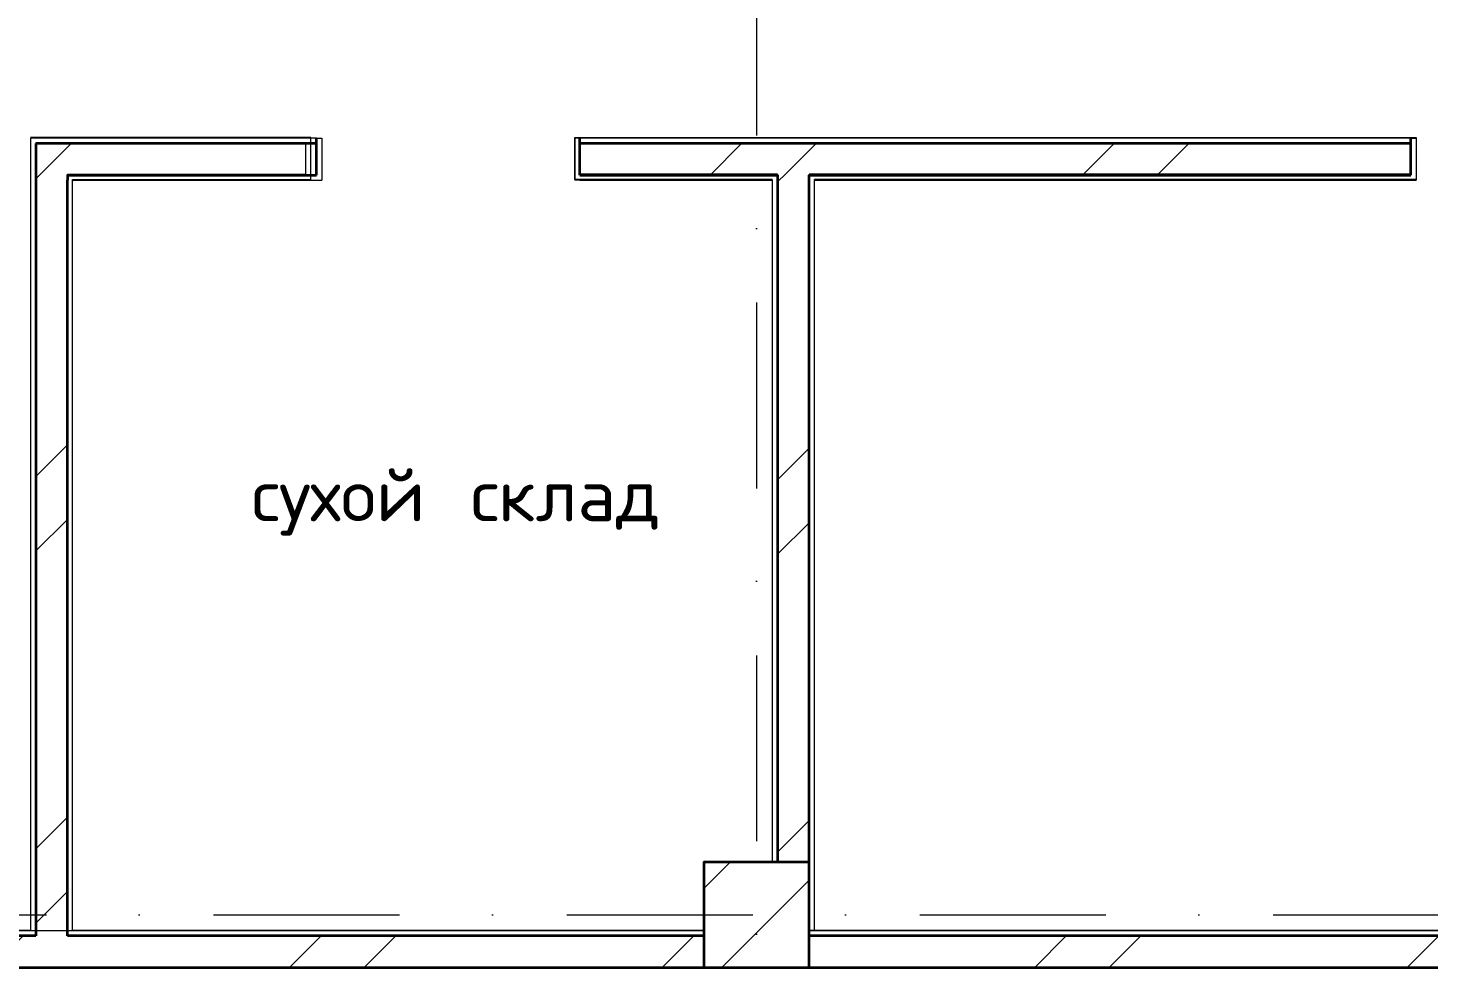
# Model space of a CAD drawing. Header units: millimetres. Extents: x -34838 to 729576, y -214038 to 121482.
# Drawn here: x 593676 to 598995, y -91948 to -88369 of the extents above; entities that cross this region are included whole.
import ezdxf
from ezdxf.enums import TextEntityAlignment as Align

# ---------------------------------------------------------------- set-up
doc = ezdxf.new("R2010")
doc.units = ezdxf.units.MM
doc.header["$MEASUREMENT"] = 0
doc.linetypes.add('Штрихпунктирная', pattern=[1340.555525, 705.555534, -352.777767, 0, -282.222223])
for name, color, linetype, lineweight in [('0_Ном._пера__1', 7, 'Continuous', 13), ('А _ ОСІ КООРДИНАЦІЙНІ.3D_Ном._пера__105', 7, 'Continuous', 13), ('А _ ОСІ КООРДИНАЦІЙНІ.3D_Ном._пера__25', 7, 'Continuous', 0), ('АБ _ 0 _ СТІНИ _ ЗОВНІШНІ .3D_Ном._пера__27', 7, 'Continuous', 35), ('АБ _ 0 _ СТІНИ _ ЗОВНІШНІ .3D_Ном._пера__87', 7, 'Continuous', 13), ('АБ _ 1 _ КОЛОНИ _ КБ.3D_Ном._пера__28', 7, 'Continuous', 35), ('Двери ARCHICAD_Ном._пера__87', 7, 'Continuous', 13)]:
    doc.layers.add(name, color=color, linetype=linetype, lineweight=lineweight)
for name, color, linetype in [('А _ ОСІ КООРДИНАЦІЙНІ.3D', 7, 'Continuous'), ('АБ _ 0 _ СТІНИ _ ЗОВНІШНІ .3D', 7, 'Continuous'), ('АБ _ 1 _ КОЛОНИ _ КБ.3D', 7, 'Continuous'), ('АП _ ТЕП _ ЗОНИ ПРИМІЩЕНЬ .3D', 7, 'Continuous'), ('Двери ARCHICAD', 7, 'Continuous')]:
    doc.layers.add(name, color=color, linetype=linetype)
doc.styles.add('СГЕНЕРИР_СТИЛЬ_1', font='Arial.ttf')
doc.styles.add('СГЕНЕРИР_СТИЛЬ_2', font='txt.shx')
pattern_1 = [(45, (518441.8, -97737.7), (-707.107, 707.107), []), (45, (518300.3, -97596.3), (-707.107, 707.107), [])]

# ---------------------------------------------------------------- blocks, each defined once
blk = doc.blocks.new('Стена_86_1', base_point=(614491.8, -91877.7))
at = {"layer": 'АБ _ 0 _ СТІНИ _ ЗОВНІШНІ .3D', "linetype": 'Continuous', "lineweight": 0, "true_color": 0x000000}
h = blk.add_hatch(dxfattribs=at)
h.set_pattern_fill('М___ЦЕГЛА_ОБЛИЧКУВАЛЬНА__3B', color=18, style=0, pattern_type=2)
h.set_pattern_definition(pattern_1)
h.paths.add_polyline_path([(590641.8, -91817.7), (590641.8, -91937.7), (593705.9, -91937.7), (593705.9, -91817.7)])
h = blk.add_hatch(dxfattribs=at)
h.set_pattern_fill('М___ЦЕГЛА_ОБЛИЧКУВАЛЬНА__3B', color=18, style=0, pattern_type=2)
h.set_pattern_definition(pattern_1)
h.paths.add_polyline_path([(593705.9, -91937.7), (593825.9, -91937.7), (593825.9, -91817.7), (593705.9, -91817.7)])
h = blk.add_hatch(dxfattribs=at)
h.set_pattern_fill('М___ЦЕГЛА_ОБЛИЧКУВАЛЬНА__3B', color=18, style=0, pattern_type=2)
h.set_pattern_definition(pattern_1)
h.paths.add_polyline_path([(593825.9, -91937.7), (596241.8, -91937.7), (596241.8, -91817.7), (593825.9, -91817.7)])
h = blk.add_hatch(dxfattribs=at)
h.set_pattern_fill('М___ЦЕГЛА_ОБЛИЧКУВАЛЬНА__3B', color=18, style=0, pattern_type=2)
h.set_pattern_definition(pattern_1)
h.paths.add_polyline_path([(596641.8, -91937.7), (602241.8, -91937.7), (602241.8, -91817.7), (596641.8, -91817.7)])
at = {"layer": 'АБ _ 0 _ СТІНИ _ ЗОВНІШНІ .3D_Ном._пера__27', "color": 7, "linetype": 'Continuous', "lineweight": 35}
for p, q in [((593705.9, -91817.7), (590641.8, -91817.7)), ((593705.9, -91797.7), (593705.9, -91817.7)), ((593825.9, -91817.7), (593825.9, -91797.7)), ((596241.8, -91817.7), (593825.9, -91817.7)), ((602241.8, -91817.7), (596641.8, -91817.7)), ((590641.8, -91937.7), (593705.9, -91937.7)), ((593705.9, -91937.7), (593825.9, -91937.7)), ((593825.9, -91937.7), (596241.8, -91937.7)), ((596641.8, -91937.7), (602241.8, -91937.7))]:
    blk.add_line(p, q, dxfattribs=at)
at = {"layer": 'АБ _ 0 _ СТІНИ _ ЗОВНІШНІ .3D_Ном._пера__87', "color": 7, "linetype": 'Continuous', "lineweight": 13, "flags": 128}
for points in [[(593685.9, -91797.7), (590641.8, -91797.7)], [(596241.8, -91797.7), (593845.9, -91797.7)], [(602221.8, -91797.7), (596661.8, -91797.7)]]:
    blk.add_lwpolyline(points, dxfattribs=at)
blk = doc.blocks.new('Стена_111_1', base_point=(596581.8, -91877.7))
at = {"layer": 'АБ _ 0 _ СТІНИ _ ЗОВНІШНІ .3D', "linetype": 'Continuous', "lineweight": 0, "true_color": 0x000000}
h = blk.add_hatch(dxfattribs=at)
h.set_pattern_fill('М___ЦЕГЛА_ОБЛИЧКУВАЛЬНА__3B', color=18, style=0, pattern_type=2)
h.set_pattern_definition(pattern_1)
h.paths.add_polyline_path([(596641.8, -88927.7), (596521.8, -88927.7), (596521.8, -88947.7), (596641.8, -88947.7)])
h = blk.add_hatch(dxfattribs=at)
h.set_pattern_fill('М___ЦЕГЛА_ОБЛИЧКУВАЛЬНА__3B', color=18, style=0, pattern_type=2)
h.set_pattern_definition(pattern_1)
h.paths.add_polyline_path([(596521.8, -91537.7), (596641.8, -91537.7), (596641.8, -88947.7), (596521.8, -88947.7)])
at = {"layer": 'АБ _ 0 _ СТІНИ _ ЗОВНІШНІ .3D_Ном._пера__27', "color": 7, "linetype": 'Continuous', "lineweight": 35}
for p, q in [((596521.8, -88927.7), (596521.8, -88947.7)), ((596521.8, -88947.7), (596521.8, -91537.7)), ((596641.8, -88947.7), (596641.8, -88927.7)), ((596641.8, -91537.7), (596641.8, -88947.7))]:
    blk.add_line(p, q, dxfattribs=at)
at = {"layer": 'АБ _ 0 _ СТІНИ _ ЗОВНІШНІ .3D_Ном._пера__87', "color": 7, "linetype": 'Continuous', "lineweight": 13, "flags": 128}
for points in [[(596501.8, -88947.7), (596501.8, -91537.7)], [(596661.8, -91797.7), (596661.8, -88947.7)]]:
    blk.add_lwpolyline(points, dxfattribs=at)
blk = doc.blocks.new('Прямоугольный Дверной Проем 22_3')
at = {"layer": 'Двери ARCHICAD_Ном._пера__87', "color": 7, "linetype": 'Continuous', "lineweight": 13}
for p, q in [((-500, 160), (-480, 160)), ((-480, 0), (-480, 160)), ((500, 160), (480, 160)), ((480, 0), (480, 160))]:
    blk.add_line(p, q, dxfattribs=at)
blk = doc.blocks.new('Стена_112_1', base_point=(593765.9, -88867.7))
at = {"layer": 'АБ _ 0 _ СТІНИ _ ЗОВНІШНІ .3D', "linetype": 'Continuous', "lineweight": 0, "true_color": 0x000000}
h = blk.add_hatch(dxfattribs=at)
h.set_pattern_fill('М___ЦЕГЛА_ОБЛИЧКУВАЛЬНА__3B', color=18, style=0, pattern_type=2)
h.set_pattern_definition(pattern_1)
h.paths.add_polyline_path([(593705.9, -88807.7), (593825.9, -88927.7), (593825.9, -88807.7)])
h = blk.add_hatch(dxfattribs=at)
h.set_pattern_fill('М___ЦЕГЛА_ОБЛИЧКУВАЛЬНА__3B', color=18, style=0, pattern_type=2)
h.set_pattern_definition(pattern_1)
h.paths.add_polyline_path([(593705.9, -88927.7), (593825.9, -88927.7), (593705.9, -88807.7)])
h = blk.add_hatch(dxfattribs=at)
h.set_pattern_fill('М___ЦЕГЛА_ОБЛИЧКУВАЛЬНА__3B', color=18, style=0, pattern_type=2)
h.set_pattern_definition(pattern_1)
h.paths.add_polyline_path([(593825.9, -88927.7), (594771.8, -88927.7), (594771.8, -88807.7), (593825.9, -88807.7)])
h = blk.add_hatch(dxfattribs=at)
h.set_pattern_fill('М___ЦЕГЛА_ОБЛИЧКУВАЛЬНА__3B', color=18, style=0, pattern_type=2)
h.set_pattern_definition(pattern_1)
h.paths.add_polyline_path([(595771.8, -88807.7), (595771.8, -88927.7), (596521.8, -88927.7), (596521.8, -88807.7)])
h = blk.add_hatch(dxfattribs=at)
h.set_pattern_fill('М___ЦЕГЛА_ОБЛИЧКУВАЛЬНА__3B', color=18, style=0, pattern_type=2)
h.set_pattern_definition(pattern_1)
h.paths.add_polyline_path([(596641.8, -88807.7), (596521.8, -88807.7), (596521.8, -88927.7), (596641.8, -88927.7)])
h = blk.add_hatch(dxfattribs=at)
h.set_pattern_fill('М___ЦЕГЛА_ОБЛИЧКУВАЛЬНА__3B', color=18, style=0, pattern_type=2)
h.set_pattern_definition(pattern_1)
h.paths.add_polyline_path([(596641.8, -88927.7), (598925.9, -88927.7), (598925.9, -88807.7), (596641.8, -88807.7)])
at = {"layer": 'АБ _ 0 _ СТІНИ _ ЗОВНІШНІ .3D_Ном._пера__27', "color": 7, "linetype": 'Continuous', "lineweight": 35}
for p, q in [((593825.9, -88807.7), (593705.9, -88807.7)), ((593705.9, -88807.7), (593705.9, -88927.7)), ((594771.8, -88807.7), (593825.9, -88807.7)), ((594771.8, -88927.7), (594771.8, -88787.7)), ((595771.8, -88927.7), (595771.8, -88787.7)), ((596521.8, -88807.7), (595771.8, -88807.7)), ((596641.8, -88807.7), (596521.8, -88807.7)), ((598925.9, -88807.7), (596641.8, -88807.7)), ((598925.9, -88927.7), (598925.9, -88787.7)), ((593825.9, -88927.7), (594771.8, -88927.7)), ((593825.9, -88927.7), (593825.9, -88947.7)), ((595771.8, -88927.7), (596521.8, -88927.7)), ((596521.8, -88927.7), (596521.8, -88947.7)), ((596641.8, -88947.7), (596641.8, -88927.7)), ((596641.8, -88927.7), (598925.9, -88927.7))]:
    blk.add_line(p, q, dxfattribs=at)
at = {"layer": 'АБ _ 0 _ СТІНИ _ ЗОВНІШНІ .3D_Ном._пера__87', "color": 7, "linetype": 'Continuous', "lineweight": 13}
for p, q in [((594771.8, -88787.7), (594791.8, -88787.7)), ((594791.8, -88787.7), (594791.8, -88947.7)), ((595751.8, -88787.7), (595751.8, -88947.7)), ((595771.8, -88787.7), (595751.8, -88787.7)), ((598925.9, -88787.7), (598945.9, -88787.7)), ((598945.9, -88787.7), (598945.9, -88947.7)), ((594771.8, -88947.7), (594791.8, -88947.7)), ((595771.8, -88947.7), (595751.8, -88947.7)), ((598925.9, -88947.7), (598945.9, -88947.7))]:
    blk.add_line(p, q, dxfattribs=at)
at = {"layer": 'АБ _ 0 _ СТІНИ _ ЗОВНІШНІ .3D_Ном._пера__87', "color": 7, "linetype": 'Continuous', "lineweight": 13, "flags": 128}
for points in [[(594771.8, -88787.7), (593685.9, -88787.7)], [(593685.9, -88787.7), (593685.9, -88807.7)], [(598925.9, -88787.7), (595771.8, -88787.7)], [(593845.9, -88947.7), (594771.8, -88947.7)], [(595771.8, -88947.7), (596501.8, -88947.7)], [(596661.8, -88947.7), (598925.9, -88947.7)]]:
    blk.add_lwpolyline(points, dxfattribs=at)
at = {"layer": 'Двери ARCHICAD', "color": 7, "linetype": 'Continuous', "lineweight": 18, "zscale": 1000, "rotation": 180}
for p in [(595271.8, -88787.7), (599425.9, -88787.7)]:
    blk.add_blockref('Прямоугольный Дверной Проем 22_3', p, dxfattribs=at)
blk = doc.blocks.new('Стена_114_1', base_point=(593765.9, -91877.7))
at = {"layer": 'АБ _ 0 _ СТІНИ _ ЗОВНІШНІ .3D', "linetype": 'Continuous', "lineweight": 0, "true_color": 0x000000}
h = blk.add_hatch(dxfattribs=at)
h.set_pattern_fill('М___ЦЕГЛА_ОБЛИЧКУВАЛЬНА__3B', color=18, style=0, pattern_type=2)
h.set_pattern_definition(pattern_1)
h.paths.add_polyline_path([(593705.9, -88927.7), (593705.9, -91797.7), (593825.9, -91797.7), (593825.9, -88927.7)])
h = blk.add_hatch(dxfattribs=at)
h.set_pattern_fill('М___ЦЕГЛА_ОБЛИЧКУВАЛЬНА__3B', color=18, style=0, pattern_type=2)
h.set_pattern_definition(pattern_1)
h.paths.add_polyline_path([(593705.9, -91817.7), (593825.9, -91817.7), (593825.9, -91797.7), (593705.9, -91797.7)])
at = {"layer": 'АБ _ 0 _ СТІНИ _ ЗОВНІШНІ .3D_Ном._пера__27', "color": 7, "linetype": 'Continuous', "lineweight": 35}
for p, q in [((593705.9, -88807.7), (593705.9, -88927.7)), ((593705.9, -88927.7), (593705.9, -91797.7)), ((593825.9, -88927.7), (593825.9, -88947.7)), ((593825.9, -91797.7), (593825.9, -88947.7)), ((593705.9, -91797.7), (593705.9, -91817.7)), ((593825.9, -91817.7), (593825.9, -91797.7))]:
    blk.add_line(p, q, dxfattribs=at)
at = {"layer": 'АБ _ 0 _ СТІНИ _ ЗОВНІШНІ .3D_Ном._пера__87', "color": 7, "linetype": 'Continuous', "lineweight": 13, "flags": 128}
for points in [[(593685.9, -88807.7), (593685.9, -91797.7)], [(593845.9, -91797.7), (593845.9, -88947.7)]]:
    blk.add_lwpolyline(points, dxfattribs=at)
blk = doc.blocks.new('Колонна_57_1', base_point=(596441.8, -91737.7))
at = {"layer": 'АБ _ 1 _ КОЛОНИ _ КБ.3D', "linetype": 'Continuous', "lineweight": 0, "true_color": 0x000000}
h = blk.add_hatch(dxfattribs=at)
h.set_pattern_fill('М___БЕТОН_АРМОВАНИЙ___З__C0', color=18, style=0, pattern_type=2)
h.set_pattern_definition([(45, (518441.76, -97737.7), (-367.6955, 367.6955), []), (45, (518257.9, -97553.85), (-367.6955, 367.6955), [390, -130, 0, -130])])
h.paths.add_polyline_path([(596641.8, -91537.7), (596241.8, -91537.7), (596241.8, -91937.7), (596641.8, -91937.7)])
at = {"layer": 'АБ _ 1 _ КОЛОНИ _ КБ.3D_Ном._пера__28', "color": 7, "linetype": 'Continuous', "lineweight": 35, "flags": 128}
blk.add_lwpolyline([(596641.8, -91537.7), (596241.8, -91537.7), (596241.8, -91937.7), (596641.8, -91937.7)], close=True, dxfattribs=at)
blk = doc.blocks.new('Стандартный Маркер Сетки_2')
at = {"layer": 'А _ ОСІ КООРДИНАЦІЙНІ.3D_Ном._пера__105', "color": 7, "linetype": 'Штрихпунктирная', "lineweight": 13}
blk.add_line((500, 0), (99754.182117, 0), dxfattribs=at)
at = {"layer": 'А _ ОСІ КООРДИНАЦІЙНІ.3D_Ном._пера__25', "color": 7, "lineweight": 0, "style": 'СГЕНЕРИР_СТИЛЬ_1'}
blk.add_attdef('AC_MarkerText_1', text='', height=700, dxfattribs=at).set_placement((-1000, 40.005), align=Align.MIDDLE_CENTER)
blk = doc.blocks.new('Стандартный Маркер Сетки_3')
at = {"layer": 'А _ ОСІ КООРДИНАЦІЙНІ.3D_Ном._пера__105', "color": 7, "linetype": 'Штрихпунктирная', "lineweight": 13}
blk.add_line((600, 0), (18299.2, 0), dxfattribs=at)
at = {"layer": 'А _ ОСІ КООРДИНАЦІЙНІ.3D_Ном._пера__25', "color": 7, "lineweight": 0, "style": 'СГЕНЕРИР_СТИЛЬ_1'}
blk.add_attdef('AC_MarkerText_1', text='', height=700, rotation=90, dxfattribs=at).set_placement((19899.2, 40), align=Align.MIDDLE_CENTER)

msp = doc.modelspace()

# ---------------------------------------------------------------- linework, layer by layer
at = {"layer": '0_Ном._пера__1', "color": 7, "linetype": 'Continuous', "lineweight": 13}
for p, q in [((594750.1, -88785), (593685.9, -88785)), ((593705.9, -88805), (593705.9, -91817.7)), ((594730.1, -88805), (593705.9, -88805)), ((594730.1, -88805), (594730.1, -88925)), ((594750.1, -88945), (594750.1, -88785)), ((595751.8, -88785), (596795.9, -88785)), ((595751.8, -88945), (595751.8, -88785)), ((595771.8, -88805), (596795.9, -88805)), ((595771.8, -88805), (595771.8, -88925)), ((596501.8, -88785), (598945.9, -88785)), ((596521.8, -88805), (598925.9, -88805)), ((598925.9, -88925), (598925.9, -88805)), ((598945.9, -88785), (598945.9, -88945)), ((593825.9, -91817.7), (593825.9, -88925)), ((593825.9, -88925), (594730.1, -88925)), ((593845.9, -91797.7), (593845.9, -88945)), ((593845.9, -88945), (594750.1, -88945)), ((596501.8, -88945), (595751.8, -88945)), ((596521.8, -88925), (595771.8, -88925)), ((596501.8, -88945), (596501.8, -91537.7)), ((596521.8, -88925), (596521.8, -91537.7)), ((596641.8, -91537.7), (596641.8, -88925)), ((598925.9, -88925), (596641.8, -88925)), ((596661.8, -91797.7), (596661.8, -88945)), ((598945.9, -88945), (596661.8, -88945)), ((596641.8, -91797.7), (602241.8, -91797.7))]:
    msp.add_line(p, q, dxfattribs=at)
at = {"layer": '0_Ном._пера__1', "color": 7, "linetype": 'Continuous', "lineweight": 13, "flags": 128}
msp.add_lwpolyline([(602241.8, -91797.7), (596641.8, -91797.7)], dxfattribs=at)
at = {"layer": 'АП _ ТЕП _ ЗОНИ ПРИМІЩЕНЬ .3D', "color": 254, "linetype": 'Continuous', "lineweight": 0, "true_color": 0xddc2d0, "flags": 128}
msp.add_lwpolyline([(590641.8, -91797.7), (596241.8, -91797.7), (596241.8, -91537.7), (596641.8, -91537.7), (596641.8, -91797.7), (602241.8, -91797.7), (602241.8, -91537.7), (602641.8, -91537.7), (602641.8, -91797.7), (608241.8, -91797.7), (608241.8, -91537.7), (608641.8, -91537.7), (608641.8, -91797.7), (612161.8, -91797.7), (612161.8, -87157.7), (610261.8, -87157.7), (610261.8, -85887.7), (581681.8, -85887.7)], dxfattribs=at)

# ---------------------------------------------------------------- block references
at = {"layer": 'А _ ОСІ КООРДИНАЦІЙНІ.3D', "color": 7, "linetype": 'Continuous', "lineweight": 60, "zscale": 1000, "rotation": 270}
msp.add_blockref('Стандартный Маркер Сетки_3', (596441.8, -84790.6), dxfattribs=at)
at = {"layer": 'А _ ОСІ КООРДИНАЦІЙНІ.3D', "color": 7, "linetype": 'Continuous', "lineweight": 60, "zscale": 1000}
msp.add_blockref('Стандартный Маркер Сетки_2', (513441.8, -91737.7), dxfattribs=at)
at = {"layer": 'АБ _ 0 _ СТІНИ _ ЗОВНІШНІ .3D', "color": 7, "lineweight": 20}
for name, p in [('Стена_112_1', (593765.9, -88867.7)), ('Стена_114_1', (593765.9, -91877.7)), ('Стена_111_1', (596581.8, -91877.7)), ('Стена_86_1', (614491.8, -91877.7))]:
    msp.add_blockref(name, p, dxfattribs=at)
at = {"layer": 'АБ _ 1 _ КОЛОНИ _ КБ.3D', "color": 7, "lineweight": 35}
msp.add_blockref('Колонна_57_1', (596441.8, -91737.7), dxfattribs=at)

# ---------------------------------------------------------------- texts
at = {"layer": '0_Ном._пера__1', "color": 7, "linetype": 'Continuous', "lineweight": 13, "insert": (594524.8, -90297.6), "char_height": 200, "attachment_point": 7, "style": 'СГЕНЕРИР_СТИЛЬ_2'}
msp.add_mtext('\\A1;{\\pql;\\Ftxt.shx;сухой склад}', dxfattribs=at)

doc.saveas('drawing.dxf')
